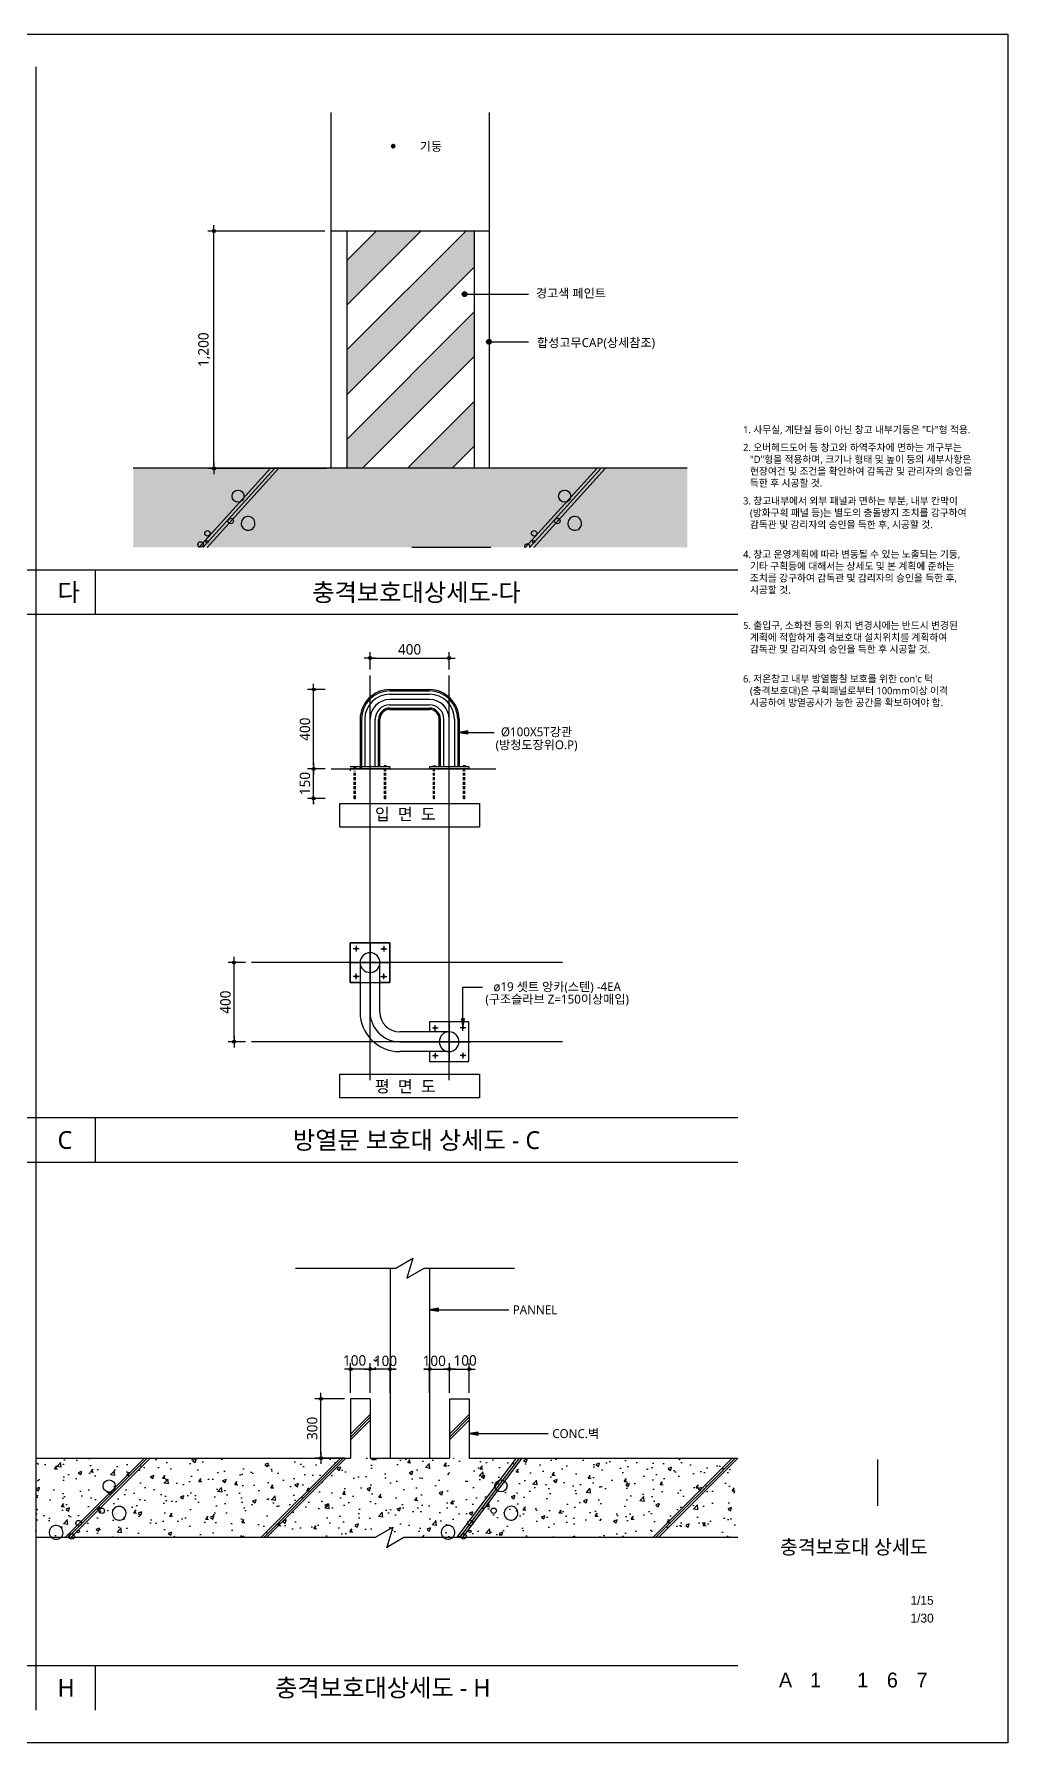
# Model space of a CAD drawing. Header units: millimetres. Extents: x 0 to 323546, y -1160640 to 197746.
# Drawn here: x 7392 to 12315, y -1160640 to -1152000 of the extents above; entities that cross this region are included whole.
import ezdxf
from ezdxf.enums import TextEntityAlignment as Align

# ---------------------------------------------------------------- set-up
doc = ezdxf.new("R2010")
doc.units = ezdxf.units.MM
doc.header["$LTSCALE"] = 1000
doc.header["$MEASUREMENT"] = 0
doc.header["$PDSIZE"] = -10
doc.linetypes.add('CEN', pattern=[62, 60, -1, 0, -1])
doc.linetypes.add('HID', pattern=[2.3, 1.5, -0.8])
doc.layers.get('0').update_dxf_attribs({"linetype": 'CONTINUOUS'})
doc.layers.get('Defpoints').update_dxf_attribs({"color": 171, "linetype": 'CONTINUOUS'})
for name, color, linetype in [('3', 3, 'CONTINUOUS'), ('7DIM', 7, 'CONTINUOUS'), ('AU', 7, 'CONTINUOUS'), ('CEN', 1, 'CEN'), ('CON', 2, 'CONTINUOUS'), ('DIM', 7, 'CONTINUOUS'), ('ELE-3', 6, 'CONTINUOUS'), ('ELE4', 7, 'CONTINUOUS'), ('FIN(패널-200글라스울)', 4, 'CONTINUOUS'), ('HAT', 5, 'CONTINUOUS'), ('HATC1', 254, 'CONTINUOUS'), ('HT', 8, 'CONTINUOUS'), ('LEAD', 7, 'CONTINUOUS'), ('POST', 5, 'CONTINUOUS'), ('TEX', 3, 'CONTINUOUS'), ('TEX-SYM', 3, 'CONTINUOUS'), ('TEXT', 3, 'CONTINUOUS'), ('TEXT-TITLE', 6, 'CONTINUOUS'), ('TEXT-기입', 6, 'CONTINUOUS'), ('WAL', 3, 'CONTINUOUS'), ('WAL-C', 2, 'CONTINUOUS'), ('냉장판넬(PIR)', 5, 'CONTINUOUS'), ('벽체마감', 5, 'CONTINUOUS')]:
    doc.layers.add(name, color=color, linetype=linetype)
doc.styles.add('CGS', font='cgse', dxfattribs={"bigfont": 'cgs'})
doc.styles.add('나눔고딕 Se', font='NanumGothic.ttf')
doc.styles.add('나눔바른고딕', font='NanumBarunGothic.ttf')
doc.dimstyles.new('A1-100', dxfattribs={"dimtxt": 3, "dimasz": 1, "dimexe": 2, "dimexo": 2, "dimgap": 1, "dimtad": 1, "dimdec": 0, "dimzin": 12, "dimdsep": 46, "dimlunit": 6, "dimtxsty": '나눔고딕 Se', "dimblk1": 'DIMDOT', "dimblk2": 'DIMDOT', "dimsah": 1, "dimcen": -1, "dimdle": 2, "dimclrd": 256, "dimclre": 256, "dimclrt": 3, "dimadec": 0, "dimazin": 0, "dimtfac": 1, "dimtdec": 0, "dimtix": 1, "dimtmove": 2, "dimatfit": 3, "dimldrblk": 'DIMDOT', "dimfxl": 1, "dimtvp": 1, "dimtolj": 1, "dimtzin": 12, "dimlwd": -1, "dimlwe": -1, "dimarcsym": 0})
doc.dimstyles.new('A1-150', dxfattribs={"dimtxt": 3, "dimasz": 1, "dimexe": 2, "dimexo": 2, "dimgap": 1, "dimtad": 1, "dimdec": 0, "dimzin": 12, "dimdsep": 46, "dimtxsty": '나눔고딕 Se', "dimblk1": 'DIMDOT', "dimblk2": 'DIMDOT', "dimsah": 1, "dimcen": -1, "dimdle": 2, "dimclrd": 256, "dimclre": 256, "dimclrt": 3, "dimadec": 0, "dimazin": 0, "dimtfac": 1, "dimtdec": 0, "dimtix": 1, "dimtmove": 2, "dimatfit": 3, "dimldrblk": 'DIMDOT', "dimfxl": 1, "dimtvp": 1, "dimtolj": 1, "dimtzin": 12, "dimlwd": -1, "dimlwe": -1, "dimarcsym": 0})

# ---------------------------------------------------------------- blocks, each defined once
blk = doc.blocks.new('DIMDOT')
at = {"color": 0}
blk.add_line((-2, 0), (2, 0), dxfattribs=at)
for radius in [0.5, 0.25]:
    blk.add_circle((0, 0), radius, dxfattribs=at)
blk = doc.blocks.new('*D50')
at = {"layer": 'Defpoints', "color": 0, "transparency": 16777216}
for p in [(8804.5, -1155314.3), (8893.2, -1155314.3), (8893.2, -1155714.3)]:
    blk.add_point(p, dxfattribs=at)
at = {"layer": 'DIM', "transparency": 16777216}
for p, q in [((8863.2, -1155314.3), (8774.5, -1155314.3)), ((8804.5, -1155699.3), (8804.5, -1155329.3)), ((8863.2, -1155714.3), (8774.5, -1155714.3))]:
    blk.add_line(p, q, dxfattribs=at)
at = {"layer": 'DIM', "transparency": 16777216, "xscale": 15, "yscale": 15, "zscale": 15}
for p, rotation in [((8804.5, -1155314.3), 90), ((8804.5, -1155714.3), 270)]:
    blk.add_blockref('DIMDOT', p, dxfattribs=dict(at, rotation=rotation))
at = {"layer": 'DIM', "color": 3, "transparency": 16777216, "insert": (8761.2, -1155514.3), "char_height": 52.5, "attachment_point": 5, "rotation": 90, "style": '나눔고딕 Se'}
blk.add_mtext('\\A1;400', dxfattribs=at)
blk = doc.blocks.new('*D51')
at = {"layer": 'Defpoints', "color": 0, "transparency": 16777216}
for p in [(8804.5, -1155714.3), (8893.2, -1155714.3), (8893.2, -1155864.3)]:
    blk.add_point(p, dxfattribs=at)
at = {"layer": 'DIM', "transparency": 16777216}
for p, q in [((8804.5, -1155699.3), (8804.5, -1155684.3)), ((8863.2, -1155714.3), (8774.5, -1155714.3)), ((8804.5, -1155864.3), (8804.5, -1155714.3)), ((8863.2, -1155864.3), (8774.5, -1155864.3)), ((8804.5, -1155879.3), (8804.5, -1155894.3))]:
    blk.add_line(p, q, dxfattribs=at)
at = {"layer": 'DIM', "transparency": 16777216, "xscale": 15, "yscale": 15, "zscale": 15}
for p, rotation in [((8804.5, -1155714.3), 270), ((8804.5, -1155864.3), 90)]:
    blk.add_blockref('DIMDOT', p, dxfattribs=dict(at, rotation=rotation))
at = {"layer": 'DIM', "color": 3, "transparency": 16777216, "insert": (8761, -1155789.3), "char_height": 52.5, "attachment_point": 5, "rotation": 90, "style": '나눔고딕 Se'}
blk.add_mtext('\\A1;150', dxfattribs=at)
blk = doc.blocks.new('*D52')
at = {"layer": 'Defpoints', "color": 0, "transparency": 16777216}
for p in [(9490.1, -1155154.5), (9090.1, -1155243.1), (9490.1, -1155243.1)]:
    blk.add_point(p, dxfattribs=at)
at = {"layer": 'DIM', "transparency": 16777216}
for p, q in [((9090.1, -1155213.1), (9090.1, -1155124.5)), ((9105.1, -1155154.5), (9475.1, -1155154.5)), ((9490.1, -1155213.1), (9490.1, -1155124.5))]:
    blk.add_line(p, q, dxfattribs=at)
at = {"layer": 'DIM', "transparency": 16777216, "xscale": 15, "yscale": 15, "zscale": 15, "rotation": 180}
blk.add_blockref('DIMDOT', (9090.1, -1155154.5), dxfattribs=at)
at = {"layer": 'DIM', "transparency": 16777216, "xscale": 15, "yscale": 15, "zscale": 15}
blk.add_blockref('DIMDOT', (9490.1, -1155154.5), dxfattribs=at)
at = {"layer": 'DIM', "color": 3, "transparency": 16777216, "insert": (9290.1, -1155111.1), "char_height": 52.5, "attachment_point": 5, "style": '나눔고딕 Se'}
blk.add_mtext('\\A1;400', dxfattribs=at)
blk = doc.blocks.new('*D53')
at = {"layer": 'Defpoints', "color": 0, "transparency": 16777216}
for p in [(8402.7, -1156694.7), (8491.3, -1156694.7), (8491.3, -1157094.7)]:
    blk.add_point(p, dxfattribs=at)
at = {"layer": 'DIM', "transparency": 16777216}
for p, q in [((8461.3, -1156694.7), (8372.7, -1156694.7)), ((8402.7, -1157079.7), (8402.7, -1156709.7)), ((8461.3, -1157094.7), (8372.7, -1157094.7))]:
    blk.add_line(p, q, dxfattribs=at)
at = {"layer": 'DIM', "transparency": 16777216, "xscale": 15, "yscale": 15, "zscale": 15}
for p, rotation in [((8402.7, -1156694.7), 90), ((8402.7, -1157094.7), 270)]:
    blk.add_blockref('DIMDOT', p, dxfattribs=dict(at, rotation=rotation))
at = {"layer": 'DIM', "color": 3, "transparency": 16777216, "insert": (8359.3, -1156894.7), "char_height": 52.5, "attachment_point": 5, "rotation": 90, "style": '나눔고딕 Se'}
blk.add_mtext('\\A1;400', dxfattribs=at)
blk = doc.blocks.new('*D61')
at = {"layer": 'Defpoints', "color": 0, "transparency": 16777216}
for p in [(8300.9, -1152995.4), (8892.4, -1152995.4), (8902.6, -1154195.4)]:
    blk.add_point(p, dxfattribs=at)
at = {"layer": 'DIM', "transparency": 16777216}
for p, q in [((8862.4, -1152995.4), (8270.9, -1152995.4)), ((8300.9, -1154180.4), (8300.9, -1153010.4)), ((8872.6, -1154195.4), (8270.9, -1154195.4))]:
    blk.add_line(p, q, dxfattribs=at)
at = {"layer": 'DIM', "transparency": 16777216, "xscale": 15, "yscale": 15, "zscale": 15}
for p, rotation in [((8300.9, -1152995.4), 90), ((8300.9, -1154195.4), 270)]:
    blk.add_blockref('DIMDOT', p, dxfattribs=dict(at, rotation=rotation))
at = {"layer": 'DIM', "color": 3, "transparency": 16777216, "insert": (8252.3, -1153595.4), "char_height": 52.5, "attachment_point": 5, "rotation": 90, "style": '나눔고딕 Se'}
blk.add_mtext('\\A1;1,200', dxfattribs=at)
blk = doc.blocks.new('note')
at = {"layer": 'TEXT', "style": '나눔바른고딕'}
for s, p in [('1. 사무실, 계단실 등이 아닌 창고 내부기둥은 "다"형 적용.', (704, -1730)), ('2. 오버헤드도어 등 창고와 하역주차에 면하는 개구부는', (704, -4130)), ('현장여건 및 조건을 확인하여 감독관 및 관리자의 승인을', (1632, -7330)), ('"D"형을 적용하며, 크기나 형태 및 높이 등의 세부사항은', (1632, -5730)), ('득한 후 시공할 것.', (1632, -8930)), ('3. 창고내부에서 외부 패널과 면하는 부분, 내부 칸막이', (704, -11330)), ('(방화구획 패널 등)는 별도의 충돌방지 조치를 강구하여', (1632, -12930)), ('감독관 및 감리자의 승인을 득한 후, 시공할 것.', (1632, -14530)), ('4. 창고 운영계획에 따라 변동될 수 있는 노출되는 기둥,', (704, -18530)), ('기타 구획등에 대해서는 상세도 및 본 계획에 준하는', (1632, -20130)), ('시공할 것.', (1632, -23330)), ('조치를 강구하여 감독관 및 감리자의 승인을 득한 후,', (1632, -21730)), ('5. 출입구, 소화전 등의 위치 변경시에는 반드시 변경된', (704, -28130)), ('계획에 적합하게 충격보호대 설치위치를 계획하여', (1632, -29730)), ('감독관 및 감리자의 승인을 득한 후 시공할 것.', (1632, -31330)), ("6. 저온창고 내부 방열뿜칠 보호를 위한 con'c 턱", (704, -35330)), ('(충격보호대)은 구획패널로부터 100mm이상 이격', (1632, -36930)), ('시공하여 방열공사가 능한 공간을 확보하여야 함.', (1632, -38530))]:
    blk.add_text(s, height=960, dxfattribs=at).set_placement(p, align=Align.MIDDLE_LEFT)
blk = doc.blocks.new('*D70')
at = {"layer": 'Defpoints', "color": 0, "transparency": 16777216}
for p in [(9591.6, -1158750), (9491.6, -1158900), (9591.6, -1158900)]:
    blk.add_point(p, dxfattribs=at)
at = {"layer": 'DIM', "transparency": 16777216}
for p, q in [((9491.6, -1158870), (9491.6, -1158720)), ((9506.6, -1158750), (9576.6, -1158750)), ((9591.6, -1158870), (9591.6, -1158720))]:
    blk.add_line(p, q, dxfattribs=at)
at = {"layer": 'DIM', "transparency": 16777216, "xscale": 15, "yscale": 15, "zscale": 15, "rotation": 180}
blk.add_blockref('DIMDOT', (9491.6, -1158750), dxfattribs=at)
at = {"layer": 'DIM', "transparency": 16777216, "xscale": 15, "yscale": 15, "zscale": 15}
blk.add_blockref('DIMDOT', (9591.6, -1158750), dxfattribs=at)
at = {"layer": 'DIM', "color": 3, "transparency": 16777216, "insert": (9571, -1158706.6), "char_height": 52.5, "attachment_point": 5, "style": '나눔고딕 Se'}
blk.add_mtext('\\A1;100', dxfattribs=at)
blk = doc.blocks.new('*D72')
at = {"layer": 'Defpoints', "color": 0, "transparency": 16777216}
for p in [(9491.6, -1158750), (9391.6, -1158900), (9491.6, -1158900)]:
    blk.add_point(p, dxfattribs=at)
at = {"layer": 'DIM', "transparency": 16777216}
for p, q in [((9376.6, -1158750), (9361.6, -1158750)), ((9391.6, -1158870), (9391.6, -1158720)), ((9391.6, -1158750), (9491.6, -1158750)), ((9491.6, -1158870), (9491.6, -1158720)), ((9506.6, -1158750), (9521.6, -1158750))]:
    blk.add_line(p, q, dxfattribs=at)
at = {"layer": 'DIM', "transparency": 16777216, "xscale": 15, "yscale": 15, "zscale": 15}
blk.add_blockref('DIMDOT', (9391.6, -1158750), dxfattribs=at)
at = {"layer": 'DIM', "transparency": 16777216, "xscale": 15, "yscale": 15, "zscale": 15, "rotation": 180}
blk.add_blockref('DIMDOT', (9491.6, -1158750), dxfattribs=at)
at = {"layer": 'DIM', "color": 3, "transparency": 16777216, "insert": (9415, -1158708.8), "char_height": 52.5, "attachment_point": 5, "style": '나눔고딕 Se'}
blk.add_mtext('\\A1;100', dxfattribs=at)
blk = doc.blocks.new('*D74')
at = {"layer": 'Defpoints', "color": 0, "transparency": 16777216}
for p in [(8991.6, -1158750), (8991.6, -1158900), (9091.6, -1158900)]:
    blk.add_point(p, dxfattribs=at)
at = {"layer": 'DIM', "transparency": 16777216}
for p, q in [((8991.6, -1158870), (8991.6, -1158720)), ((9076.6, -1158750), (9006.6, -1158750)), ((9091.6, -1158870), (9091.6, -1158720))]:
    blk.add_line(p, q, dxfattribs=at)
at = {"layer": 'DIM', "transparency": 16777216, "xscale": 15, "yscale": 15, "zscale": 15, "rotation": 180}
blk.add_blockref('DIMDOT', (8991.6, -1158750), dxfattribs=at)
at = {"layer": 'DIM', "transparency": 16777216, "xscale": 15, "yscale": 15, "zscale": 15}
blk.add_blockref('DIMDOT', (9091.6, -1158750), dxfattribs=at)
at = {"layer": 'DIM', "color": 3, "transparency": 16777216, "insert": (9012.2, -1158706.6), "char_height": 52.5, "attachment_point": 5, "style": '나눔고딕 Se'}
blk.add_mtext('\\A1;100', dxfattribs=at)
blk = doc.blocks.new('*D73')
at = {"layer": 'Defpoints', "color": 0, "transparency": 16777216}
for p in [(9091.6, -1158750), (9091.6, -1158900), (9191.6, -1158900)]:
    blk.add_point(p, dxfattribs=at)
at = {"layer": 'DIM', "transparency": 16777216}
for p, q in [((9076.6, -1158750), (9061.6, -1158750)), ((9091.6, -1158870), (9091.6, -1158720)), ((9191.6, -1158750), (9091.6, -1158750)), ((9191.6, -1158870), (9191.6, -1158720)), ((9206.6, -1158750), (9221.6, -1158750))]:
    blk.add_line(p, q, dxfattribs=at)
at = {"layer": 'DIM', "transparency": 16777216, "xscale": 15, "yscale": 15, "zscale": 15}
blk.add_blockref('DIMDOT', (9091.6, -1158750), dxfattribs=at)
at = {"layer": 'DIM', "transparency": 16777216, "xscale": 15, "yscale": 15, "zscale": 15, "rotation": 180}
blk.add_blockref('DIMDOT', (9191.6, -1158750), dxfattribs=at)
at = {"layer": 'DIM', "color": 3, "transparency": 16777216, "insert": (9168.2, -1158708.8), "char_height": 52.5, "attachment_point": 5, "style": '나눔고딕 Se'}
blk.add_mtext('\\A1;100', dxfattribs=at)
blk = doc.blocks.new('*D75')
at = {"layer": 'Defpoints', "color": 0, "transparency": 16777216}
for p in [(8841.6, -1158900), (8991.6, -1158900), (8991.6, -1159200)]:
    blk.add_point(p, dxfattribs=at)
at = {"layer": 'DIM', "transparency": 16777216}
for p, q in [((8961.6, -1158900), (8811.6, -1158900)), ((8841.6, -1159185), (8841.6, -1158915)), ((8961.6, -1159200), (8811.6, -1159200))]:
    blk.add_line(p, q, dxfattribs=at)
at = {"layer": 'DIM', "transparency": 16777216, "xscale": 15, "yscale": 15, "zscale": 15}
for p, rotation in [((8841.6, -1158900), 90), ((8841.6, -1159200), 270)]:
    blk.add_blockref('DIMDOT', p, dxfattribs=dict(at, rotation=rotation))
at = {"layer": 'DIM', "color": 3, "transparency": 16777216, "insert": (8798, -1159050), "char_height": 52.5, "attachment_point": 5, "rotation": 90, "style": '나눔고딕 Se'}
blk.add_mtext('\\A1;300', dxfattribs=at)

msp = doc.modelspace()

# ---------------------------------------------------------------- hatches: boundary and pattern name
h = msp.add_hatch(color=252)
h.paths.add_polyline_path([(8972.44, -1153144.29), (8972.44, -1153370.57), (9347.64, -1152995.37), (9121.36, -1152995.37)])
h.paths.add_polyline_path([(9617.56, -1154083.09), (9617.56, -1153856.81), (9279.01, -1154195.37), (9505.28, -1154195.37)])
h.paths.add_polyline_path([(9617.56, -1153630.54), (9617.56, -1153404.27), (8972.44, -1154049.39), (8972.44, -1154195.37), (9052.73, -1154195.37)])
h.paths.add_polyline_path([(9617.56, -1153177.99), (9617.56, -1152995.37), (9573.91, -1152995.37), (8972.44, -1153596.84), (8972.44, -1153823.11)])
at = {"layer": 'HATC1'}
msp.add_hatch(color=256, dxfattribs=at).paths.add_polyline_path([(10694.13, -1154195.37), (7894.13, -1154195.37), (7894.13, -1154595.37), (10694.13, -1154595.37)])
h = msp.add_hatch(dxfattribs=at)
h.set_pattern_fill('AR-CONC', color=251)
h.set_pattern_definition([(50, (-3031066.65, -2817886.9), (182.184669, -15.9390855), [19.05, -209.55]), (355, (-3031066.65, -2817886.9), (-35.243421, 191.056845), [15.24, -167.640584]), (100.4514447, (-3031051.47, -2817888.22), (146.941247, 175.117752), [16.190009, -178.090245]), (46.1842, (-3031066.65, -2817836.1), (271.079041, -42.042328), [28.575, -314.325]), (96.635558, (-3031044.06, -2817839.6), (237.404134, 247.426125), [24.285023, -267.135608]), (351.184151, (-3031066.65, -2817836.1), (237.404134, 247.426125), [22.859967, -251.459732]), (21, (-3031041.25, -2817848.8), (151.614391, -102.265198), [19.05, -209.55]), (326, (-3031041.25, -2817848.8), (61.802028, 184.187966), [15.24, -167.64]), (71.451445, (-3031028.61, -2817857.32), (213.416419, 81.922769), [16.190009, -178.089938]), (37.5, (-3031066.65, -2817886.895), (3.0886033, 84.5550389), [0, -165.608, 0, -170.18, 0, -168.275]), (7.5, (-3031066.65, -2817886.895), (66.8196625, 100.1805748), [0, -97.028, 0, -161.798, 0, -64.135]), (327.5, (-3031123.29, -2817886.895), (135.5905952, -5.728744), [0, -63.5, 0, -198.12, 0, -262.89]), (317.5, (-3031148.69, -2817886.9), (148.1291814, 25.426491), [0, -82.55, 0, -131.572, 0, -186.69])])
h.paths.add_polyline_path([(10950, -1159200), (7400, -1159200), (7400, -1159600), (9031.79, -1159600), (9205, -1159500), (9186.91, -1159560.3), (9204.76, -1159550), (9174.76, -1159650), (9261.36, -1159600), (10950, -1159600)])
h.paths.add_polyline_path([(9075, -1158760.88), (9175, -1158760.88), (9175, -1158700), (9075, -1158700)])
at = {"layer": 'LEAD'}
for points in [[(9585.12, -1155538.12), (9585.12, -1155523.12), (9540.12, -1155530.62)], [(9567.62, -1156979.74), (9552.62, -1156979.74), (9560.12, -1157024.74)], [(9436.61, -1158457.66), (9436.61, -1158442.66), (9391.61, -1158450.16)], [(9636.61, -1159084.01), (9636.61, -1159069.01), (9591.61, -1159076.51)]]:
    msp.add_hatch(color=256, dxfattribs=at).paths.add_polyline_path(points)
at = {"layer": 'TEX-SYM'}
h = msp.add_hatch(color=7, dxfattribs=at)
edge = h.paths.add_edge_path()
edge.add_arc((9568.49, -1153314.64), 12.17, 0, 360)
h = msp.add_hatch(color=7, dxfattribs=at)
edge = h.paths.add_edge_path()
edge.add_arc((9568.49, -1153314.64), 12.17, 0, 360)
h = msp.add_hatch(color=7, dxfattribs=at)
edge = h.paths.add_edge_path()
edge.add_arc((9691.7, -1153555.66), 12.17, 0, 360)
h = msp.add_hatch(color=7, dxfattribs=at)
edge = h.paths.add_edge_path()
edge.add_arc((9691.7, -1153555.66), 12.17, 0, 360)

# ---------------------------------------------------------------- linework, layer by layer
at = {"ltscale": 0.1}
for p, q in [((7400, -1152165), (7400, -1160475)), ((10950, -1154935), (300, -1154935)), ((10950, -1157705), (300, -1157705)), ((10950, -1157705), (300, -1157705))]:
    msp.add_line(p, q, dxfattribs=at)
at = {"color": 252, "ltscale": 0.1}
for p, q in [((10950, -1154710), (300, -1154710)), ((7700, -1154710), (7700, -1154935)), ((10950, -1157480), (300, -1157480)), ((10950, -1157480), (300, -1157480)), ((7700, -1157480), (7700, -1157705)), ((10950, -1160250), (300, -1160250)), ((7700, -1160250), (7700, -1160475))]:
    msp.add_line(p, q, dxfattribs=at)
msp.add_line((11655.8, -1159207), (11655.8, -1159442.39))
at = {"ltscale": 0.1}
for points in [[(9567.76, -1153314.64), (9890.96, -1153314.64)], [(9690.96, -1153555.66), (9890.96, -1153555.66)], [(9701.5, -1154595.37), (9301.5, -1154595.37)]]:
    msp.add_lwpolyline(points, dxfattribs=at)
for points in [[(8937.07, -1155890.3), (9643.18, -1155890.3), (9643.18, -1156010.3), (8937.07, -1156010.3)], [(8937.07, -1157258.85), (9643.18, -1157258.85), (9643.18, -1157378.85), (8937.07, -1157378.85)]]:
    msp.add_lwpolyline(points, close=True)
for points in [[(8712.63, -1158240.01), (9220.01, -1158240.01), (9306.61, -1158190.01), (9276.61, -1158290.01), (9363.22, -1158240.01), (9820.07, -1158240.01)], [(7400, -1159600), (9118.15, -1159600), (9204.76, -1159550), (9174.76, -1159650), (9261.36, -1159600), (10950, -1159600)]]:
    msp.add_lwpolyline(points)
at = {"layer": '7DIM'}
for p, q in [((9190.12, -1155704.29), (8990.12, -1155704.29)), ((8990.12, -1155714.29), (8990.12, -1155724.29)), ((9190.12, -1155714.29), (8990.12, -1155714.29)), ((9190.12, -1155704.29), (9190.12, -1155714.29)), ((9590.12, -1155704.29), (9390.12, -1155704.29)), ((9390.12, -1155704.29), (9390.12, -1155714.29)), ((9590.12, -1155714.29), (9390.12, -1155714.29)), ((9590.12, -1155704.29), (9590.12, -1155714.29))]:
    msp.add_line(p, q, dxfattribs=at)
at = {"layer": 'AU'}
msp.add_lwpolyline([(9201.3, -1152566.31, 12.01, 12.01, 1), (9213.32, -1152566.31, 12.01, 12.01, 1), (9201.3, -1152566.31, 0, 0, 0), (9207.31, -1152566.31, 0, 0, -0.8333333), (9268.82, -1152566.31, 0, 0, 0.8333333), (9330.33, -1152566.31, 0, 0, 0)], format="xyseb", dxfattribs=at)
at = {"layer": 'CEN'}
for p, q in [((9090.12, -1157288.61), (9090.12, -1155243.15)), ((9490.12, -1157288.61), (9490.12, -1155243.15)), ((10064.11, -1156694.74), (8491.29, -1156694.74)), ((10064.11, -1157094.74), (8491.29, -1157094.74))]:
    msp.add_line(p, q, dxfattribs=at)
at = {"layer": 'CON'}
for p, q in [((9091.61, -1158900), (8991.61, -1158900)), ((8991.61, -1158900), (8991.61, -1159200)), ((9091.61, -1158900), (9091.61, -1159200)), ((9491.61, -1158900), (9591.61, -1158900)), ((9491.61, -1158900), (9491.61, -1159200)), ((9591.61, -1158900), (9591.61, -1159200)), ((7400, -1159200), (8991.61, -1159200)), ((9091.61, -1159200), (9491.61, -1159200)), ((9591.61, -1159200), (10950, -1159200))]:
    msp.add_line(p, q, dxfattribs=at)
at = {"layer": 'Defpoints', "ltscale": 1000}
msp.add_lwpolyline([(0, -1152000), (12315, -1152000), (12315, -1160640), (0, -1160640)], close=True, dxfattribs=at)
at = {"layer": 'ELE-3', "color": 3}
msp.add_line((9692.44, -1152995.37), (8892.44, -1152995.37), dxfattribs=at)
at = {"layer": 'ELE-3'}
msp.add_line((10692.44, -1154195.37), (7892.44, -1154195.37), dxfattribs=at)
at = {"layer": 'ELE-3', "color": 3}
for points in [[(8892.44, -1152395.37), (8892.44, -1152995.37)], [(9692.44, -1152395.37), (9692.44, -1152995.37)], [(8972.44, -1152995.37), (8972.44, -1154195.37)], [(9617.56, -1152995.37), (9617.56, -1154195.37)], [(9692.44, -1152995.37), (9692.44, -1154195.37)]]:
    msp.add_lwpolyline(points, dxfattribs=at)
at = {"layer": 'ELE4', "ltscale": 0.1}
msp.add_line((7700, -1154710), (7700, -1154935), dxfattribs=at)
msp.add_line((7700, -1154710), (7700, -1154935), dxfattribs=at)
at = {"layer": 'FIN(패널-200글라스울)', "ltscale": 0.1}
for p, q in [((9191.61, -1158240.01), (9191.61, -1159200)), ((9391.61, -1158240.01), (9391.61, -1159200))]:
    msp.add_line(p, q, dxfattribs=at)
at = {"layer": 'HAT'}
for p, q in [((9190.12, -1155320.96), (9390.12, -1155320.96)), ((9190.12, -1155337.62), (9390.12, -1155337.62)), ((9390.12, -1155364.29), (9190.12, -1155364.29)), ((9190.12, -1155390.96), (9390.12, -1155390.96)), ((9190.12, -1155407.62), (9390.12, -1155407.62)), ((9046.79, -1155464.29), (9046.79, -1155714.29)), ((9063.46, -1155464.29), (9063.46, -1155704.29)), ((9116.79, -1155704.29), (9116.79, -1155464.29)), ((9133.46, -1155704.29), (9133.46, -1155464.29)), ((9446.79, -1155704.29), (9446.79, -1155464.29)), ((9463.46, -1155704.29), (9463.46, -1155464.29)), ((9516.79, -1155464.29), (9516.79, -1155704.29)), ((9533.46, -1155464.29), (9533.46, -1155704.29))]:
    msp.add_line(p, q, dxfattribs=at)
at = {"layer": 'HAT', "linetype": 'HID'}
for p, q in [((9007.93, -1155710.01), (9008.32, -1155709.29)), ((9007.93, -1155710.01), (9007.93, -1155714.29)), ((9008.32, -1155709.29), (9018.65, -1155709.29)), ((9010.7, -1155710.01), (9010.31, -1155709.29)), ((9010.7, -1155710.01), (9011.1, -1155709.29)), ((9010.7, -1155714.29), (9010.7, -1155710.01)), ((9010.7, -1155713.27), (9010.7, -1155710.49)), ((9016.26, -1155710.01), (9015.87, -1155709.29)), ((9016.26, -1155710.01), (9016.65, -1155709.29)), ((9016.26, -1155714.29), (9016.26, -1155710.01)), ((9016.26, -1155713.27), (9016.26, -1155710.49)), ((9019.04, -1155710.01), (9018.65, -1155709.29)), ((9019.04, -1155710.01), (9019.04, -1155714.29)), ((9161.21, -1155700.01), (9161.6, -1155699.29)), ((9161.21, -1155700.01), (9161.21, -1155704.29)), ((9171.93, -1155699.29), (9161.6, -1155699.29)), ((9163.99, -1155700.01), (9163.6, -1155699.29)), ((9163.99, -1155700.01), (9164.38, -1155699.29)), ((9163.99, -1155704.29), (9163.99, -1155700.01)), ((9163.99, -1155703.27), (9163.99, -1155700.49)), ((9169.54, -1155700.01), (9169.15, -1155699.29)), ((9169.54, -1155700.01), (9169.93, -1155699.29)), ((9169.54, -1155704.29), (9169.54, -1155700.01)), ((9169.54, -1155703.27), (9169.54, -1155700.49)), ((9172.32, -1155700.01), (9171.93, -1155699.29)), ((9172.32, -1155700.01), (9172.32, -1155704.29)), ((9407.93, -1155700.01), (9408.32, -1155699.29)), ((9407.93, -1155700.01), (9407.93, -1155704.29)), ((9408.32, -1155699.29), (9418.65, -1155699.29)), ((9410.7, -1155700.01), (9410.31, -1155699.29)), ((9410.7, -1155700.01), (9411.1, -1155699.29)), ((9410.7, -1155704.29), (9410.7, -1155700.01)), ((9410.7, -1155703.27), (9410.7, -1155700.49)), ((9416.26, -1155700.01), (9415.87, -1155699.29)), ((9416.26, -1155700.01), (9416.65, -1155699.29)), ((9416.26, -1155704.29), (9416.26, -1155700.01)), ((9416.26, -1155703.27), (9416.26, -1155700.49)), ((9419.04, -1155700.01), (9418.65, -1155699.29)), ((9419.04, -1155700.01), (9419.04, -1155704.29)), ((9561.21, -1155700.01), (9561.6, -1155699.29)), ((9561.21, -1155700.01), (9561.21, -1155704.29)), ((9571.93, -1155699.29), (9561.6, -1155699.29)), ((9563.99, -1155700.01), (9563.6, -1155699.29)), ((9563.99, -1155700.01), (9564.38, -1155699.29)), ((9563.99, -1155704.29), (9563.99, -1155700.01)), ((9563.99, -1155703.27), (9563.99, -1155700.49)), ((9569.54, -1155700.01), (9569.15, -1155699.29)), ((9569.54, -1155700.01), (9569.93, -1155699.29)), ((9569.54, -1155704.29), (9569.54, -1155700.01)), ((9569.54, -1155703.27), (9569.54, -1155700.49)), ((9572.32, -1155700.01), (9571.93, -1155699.29)), ((9572.32, -1155700.01), (9572.32, -1155704.29))]:
    msp.add_line(p, q, dxfattribs=at)
at = {"layer": 'HAT', "linetype": 'HID', "ltscale": 0.01}
for p, q in [((9010.27, -1155864.29), (9010.27, -1155724.29)), ((9010.7, -1155864.29), (9010.7, -1155724.29)), ((9016.26, -1155864.29), (9016.26, -1155724.29)), ((9016.7, -1155864.29), (9016.7, -1155724.29)), ((9163.55, -1155864.29), (9163.55, -1155714.29)), ((9163.99, -1155864.29), (9163.99, -1155714.29)), ((9169.54, -1155864.29), (9169.54, -1155714.29)), ((9169.98, -1155864.29), (9169.98, -1155714.29)), ((9410.27, -1155864.29), (9410.27, -1155714.29)), ((9410.7, -1155864.29), (9410.7, -1155714.29)), ((9416.26, -1155864.29), (9416.26, -1155714.29)), ((9416.7, -1155864.29), (9416.7, -1155714.29)), ((9563.55, -1155864.29), (9563.55, -1155714.29)), ((9563.99, -1155864.29), (9563.99, -1155714.29)), ((9569.54, -1155864.29), (9569.54, -1155714.29)), ((9569.98, -1155864.29), (9569.98, -1155714.29)), ((9010.27, -1155864.29), (9016.7, -1155864.29)), ((9163.55, -1155864.29), (9169.98, -1155864.29)), ((9410.27, -1155864.29), (9416.7, -1155864.29)), ((9563.55, -1155864.29), (9569.98, -1155864.29))]:
    msp.add_line(p, q, dxfattribs=at)
at = {"layer": 'HAT'}
for centre, radius, start, end in [((9190.12, -1155464.29), 143.33, 90, 180), ((9190.12, -1155464.29), 126.67, 90, 180), ((9390.12, -1155464.29), 143.33, 0, 90), ((9390.12, -1155464.29), 126.67, 0, 90), ((9190.12, -1155464.29), 100, 90, 180), ((9190.12, -1155464.29), 73.33, 90, 180), ((9190.12, -1155464.29), 56.67, 90, 180), ((9390.12, -1155464.29), 100, 0, 90), ((9390.12, -1155464.29), 73.33, 0, 90), ((9390.12, -1155464.29), 56.67, 0, 90)]:
    msp.add_arc(centre, radius, start, end, dxfattribs=at)
at = {"layer": 'HT'}
for p, q in [((8223.96, -1154595.37), (8586.5, -1154195.37)), ((8245.55, -1154595.37), (8608.09, -1154195.37)), ((8267.15, -1154595.37), (8629.69, -1154195.37)), ((9875.4, -1154595.37), (10237.94, -1154195.37)), ((9897, -1154595.37), (10259.54, -1154195.37)), ((9918.59, -1154595.37), (10281.13, -1154195.37)), ((9091.61, -1158979.49), (8991.61, -1159079.49)), ((9091.61, -1158993.63), (8991.61, -1159093.63)), ((9091.61, -1159007.77), (8991.61, -1159107.77)), ((9591.61, -1158979.49), (9491.61, -1159079.49)), ((9591.61, -1158993.63), (9491.61, -1159093.63)), ((9591.61, -1159007.77), (9491.61, -1159107.77)), ((7550, -1159600), (7949.53, -1159200.47)), ((7564.14, -1159600), (7963.67, -1159200.47)), ((7578.28, -1159600), (7977.81, -1159200.47)), ((8540.57, -1159600), (8940.26, -1159200.31)), ((8554.71, -1159600), (8954.4, -1159200.31)), ((8568.86, -1159600), (8968.54, -1159200.31)), ((9531.14, -1159600), (9830.99, -1159200.16)), ((9545.29, -1159600), (9845.13, -1159200.16)), ((9559.43, -1159600), (9859.27, -1159200.16)), ((10521.72, -1159600), (10921.72, -1159200)), ((10535.86, -1159600), (10935.86, -1159200)), ((10550, -1159600), (10950, -1159200))]:
    msp.add_line(p, q, dxfattribs=at)
for centre, radius in [((8422.92, -1154336.29), 30.52), ((10074.36, -1154336.29), 30.52), ((8385.87, -1154461.57), 13.65), ((10037.32, -1154461.57), 13.65), ((8268.15, -1154523.94), 13.65), ((8266.59, -1154566.12), 6.11), ((9919.6, -1154523.94), 13.65), ((9918.04, -1154566.12), 6.11), ((8233.31, -1154580.33), 13.65), ((7771.04, -1159341.4), 30.52), ((9752.5, -1159341.09), 30.52), ((7734, -1159466.68), 13.65), ((9715.46, -1159466.36), 13.65), ((7616.28, -1159529.04), 13.65), ((7614.72, -1159571.22), 6.11), ((9597.74, -1159528.73), 13.65), ((9596.17, -1159570.91), 6.11), ((7581.44, -1159596.36), 13.65), ((9562.9, -1159596.05), 13.65)]:
    msp.add_circle(centre, radius, dxfattribs=at)
for centre, radius, start, end in [((8473.76, -1154473.97), 34.8, 210.624859, 210.624784), ((10125.21, -1154473.97), 34.8, 210.624859, 210.624784), ((9884.76, -1154591.26), 13.65, 342.488455, 197.511545), ((7821.89, -1159479.07), 34.8, 210.624859, 210.624784), ((9803.35, -1159478.76), 34.8, 210.624859, 210.624784), ((7503.07, -1159575.71), 34.8, 210.624859, 210.624784), ((9484.53, -1159575.4), 34.8, 210.624859, 210.624784)]:
    msp.add_arc(centre, radius, start, end, dxfattribs=at)
at = {"layer": 'LEAD'}
for p, q in [((9540.12, -1155530.62), (9718.2, -1155530.62)), ((9391.61, -1158450.16), (9791.61, -1158450.16)), ((9591.61, -1159076.51), (9991.61, -1159076.51))]:
    msp.add_line(p, q, dxfattribs=at)
for points in [[(9585.12, -1155538.12), (9585.12, -1155523.12), (9540.12, -1155530.62), (9585.12, -1155538.12)], [(9560.12, -1156990.99), (9560.12, -1156819.28), (9659.45, -1156819.28)], [(9567.62, -1156979.74), (9552.62, -1156979.74), (9560.12, -1157024.74), (9567.62, -1156979.74)], [(9436.61, -1158457.66), (9436.61, -1158442.66), (9391.61, -1158450.16), (9436.61, -1158457.66)], [(9636.61, -1159084.01), (9636.61, -1159069.01), (9591.61, -1159076.51), (9636.61, -1159084.01)]]:
    msp.add_lwpolyline(points, dxfattribs=at)
at = {"layer": 'POST', "color": 4}
for p, q in [((9034.62, -1156624.74), (9005.62, -1156624.74)), ((9034.62, -1156624.74), (9005.62, -1156624.74)), ((9020.12, -1156610.24), (9020.12, -1156639.24)), ((9020.12, -1156610.24), (9020.12, -1156639.24)), ((9145.62, -1156624.74), (9174.62, -1156624.74)), ((9145.62, -1156624.74), (9174.62, -1156624.74)), ((9160.12, -1156610.24), (9160.12, -1156639.24)), ((9160.12, -1156610.24), (9160.12, -1156639.24)), ((9034.62, -1156764.74), (9005.62, -1156764.74)), ((9034.62, -1156764.74), (9005.62, -1156764.74)), ((9020.12, -1156779.24), (9020.12, -1156750.24)), ((9020.12, -1156779.24), (9020.12, -1156750.24)), ((9145.62, -1156764.74), (9174.62, -1156764.74)), ((9145.62, -1156764.74), (9174.62, -1156764.74)), ((9160.12, -1156779.24), (9160.12, -1156750.24)), ((9160.12, -1156779.24), (9160.12, -1156750.24)), ((9405.62, -1157024.74), (9434.62, -1157024.74)), ((9420.12, -1157039.24), (9420.12, -1157010.24)), ((9574.62, -1157024.74), (9545.62, -1157024.74)), ((9560.12, -1157039.24), (9560.12, -1157010.24)), ((9420.12, -1157150.24), (9420.12, -1157179.24)), ((9560.12, -1157150.24), (9560.12, -1157179.24)), ((9405.62, -1157164.74), (9434.62, -1157164.74)), ((9574.62, -1157164.74), (9545.62, -1157164.74))]:
    msp.add_line(p, q, dxfattribs=at)
at = {"layer": 'POST', "color": 1}
for p, q in [((9090.12, -1156594.74), (9090.12, -1156944.74)), ((9090.12, -1156594.74), (9090.12, -1156794.74)), ((9190.12, -1156694.74), (8990.12, -1156694.74)), ((8990.12, -1156694.74), (9190.12, -1156694.74)), ((9490.12, -1156994.74), (9490.12, -1157194.74)), ((9240.12, -1157094.74), (9597.91, -1157094.74))]:
    msp.add_line(p, q, dxfattribs=at)
at = {"layer": 'POST', "color": 6}
for p, q in [((9040.12, -1156694.74), (9040.12, -1156944.74)), ((9140.12, -1156944.74), (9140.12, -1156694.74)), ((9490.12, -1157044.74), (9240.12, -1157044.74)), ((9490.12, -1157144.74), (9240.12, -1157144.74))]:
    msp.add_line(p, q, dxfattribs=at)
for points in [[(9040.12, -1156794.74), (8990.12, -1156794.74), (8990.12, -1156594.74), (9190.12, -1156594.74), (9190.12, -1156794.74), (9140.12, -1156794.74)], [(9190.12, -1156794.74), (9190.12, -1156794.74), (9190.12, -1156594.74), (8990.12, -1156594.74), (8990.12, -1156794.74), (9190.12, -1156794.74)], [(9390.12, -1157144.74), (9390.12, -1157194.74), (9590.12, -1157194.74), (9590.12, -1156994.74), (9390.12, -1156994.74), (9390.12, -1157044.74)]]:
    msp.add_lwpolyline(points, dxfattribs=at)
at = {"layer": 'POST', "color": 4}
for centre in [(9020.12, -1156624.74), (9020.12, -1156624.74), (9160.12, -1156624.74), (9160.12, -1156624.74), (9020.12, -1156764.74), (9020.12, -1156764.74), (9160.12, -1156764.74), (9160.12, -1156764.74), (9420.12, -1157024.74), (9560.12, -1157024.74), (9420.12, -1157164.74), (9560.12, -1157164.74)]:
    msp.add_circle(centre, 4.5, dxfattribs=at)
at = {"layer": 'POST', "color": 6}
for centre, radius, start, end in [((9090.12, -1156694.74), 50, 0, 180), ((9090.12, -1156694.74), 50, 0, 180), ((9090.12, -1156694.74), 50, 180, 0), ((9090.12, -1156694.74), 50, 180, 0), ((9240.12, -1156944.74), 200, 180, 270), ((9240.12, -1156944.74), 100, 180, 270), ((9490.12, -1157094.74), 50, 90, 270), ((9490.12, -1157094.74), 50, 270, 90)]:
    msp.add_arc(centre, radius, start, end, dxfattribs=at)
at = {"layer": 'POST', "color": 1}
msp.add_arc((9240.12, -1156944.74), 150, 180, 270, dxfattribs=at)
at = {"layer": 'TEX-SYM', "color": 7}
for centre in [(9568.49, -1153314.64), (9568.49, -1153314.64), (9691.7, -1153555.66), (9691.7, -1153555.66)]:
    msp.add_circle(centre, 12.17, dxfattribs=at)
at = {"layer": 'WAL'}
for p, q in [((8892.44, -1152995.37), (8892.44, -1154195.37)), ((8893.18, -1155714.29), (9726.97, -1155714.29))]:
    msp.add_line(p, q, dxfattribs=at)
at = {"layer": 'WAL-C'}
msp.add_line((10694.13, -1154195.37), (7894.13, -1154195.37), dxfattribs=at)
at = {"layer": '냉장판넬(PIR)'}
for p, q in [((9190.12, -1155314.29), (9390.12, -1155314.29)), ((9190.12, -1155414.29), (9390.12, -1155414.29)), ((9040.12, -1155464.29), (9040.12, -1155714.29)), ((9140.12, -1155704.29), (9140.12, -1155464.29)), ((9440.12, -1155704.29), (9440.12, -1155464.29)), ((9540.12, -1155464.29), (9540.12, -1155704.29))]:
    msp.add_line(p, q, dxfattribs=at)
for centre, radius, start, end in [((9190.12, -1155464.29), 150, 90, 180), ((9390.12, -1155464.29), 150, 0, 90), ((9390.12, -1155464.29), 150, 0, 90), ((9190.12, -1155464.29), 50, 90, 180), ((9390.12, -1155464.29), 50, 0, 90), ((9390.12, -1155464.29), 50, 0, 90)]:
    msp.add_arc(centre, radius, start, end, dxfattribs=at)
at = {"layer": '벽체마감', "color": 8, "ltscale": 3}
for p, q in [((9573.91, -1152995.37), (8972.44, -1153596.84)), ((9347.64, -1152995.37), (8972.44, -1153370.57)), ((9121.36, -1152995.37), (8972.44, -1153144.29)), ((9617.56, -1153177.99), (8972.44, -1153823.11)), ((9617.56, -1153404.27), (8972.44, -1154049.39)), ((9617.56, -1153630.54), (9052.73, -1154195.37)), ((9617.56, -1153856.81), (9279.01, -1154195.37)), ((9617.56, -1154083.09), (9505.28, -1154195.37))]:
    msp.add_line(p, q, dxfattribs=at)

# ---------------------------------------------------------------- block references
at = {"xscale": 0.0375, "yscale": 0.0375, "zscale": 0.0375}
msp.add_blockref('note', (10950, -1153935), dxfattribs=at)

# ---------------------------------------------------------------- texts
at = {"layer": '3', "style": '나눔바른고딕'}
for s, p in [('기둥', (9341.65, -1152567.59)), ('경고색 페인트', (9928.94, -1153309.61)), ('합성고무CAP(상세참조)', (9934.51, -1153559.67)), ('PANNEL', (9811.61, -1158450.16)), ('CONC.벽', (10011.61, -1159076.51))]:
    msp.add_text(s, height=45, dxfattribs=at).set_placement(p, align=Align.MIDDLE_LEFT)
for s, p in [('Ø100X5T강관', (9932.23, -1155550.41)), ('(방청도장위O.P)', (9932.23, -1155616.01)), ('ø19 셋트 앙카(스텐) -4EA', (10036.48, -1156839.06)), ('(구조슬라브 Z=150이상매입)', (10036.48, -1156901.97))]:
    msp.add_text(s, height=45, dxfattribs=at).set_placement(p, align=Align.CENTER)
at = {"layer": 'TEX', "style": '나눔바른고딕'}
for s, height, p in [('다', 90, (7510.32, -1154866.76)), ('입  면  도', 60, (9114.81, -1155974.5)), ('평  면  도', 60, (9114.81, -1157350.55)), ('C', 90, (7510.32, -1157636.76)), ('H', 90, (7510.32, -1160406.76)), ('충격보호대상세도 - H', 90, (8609.96, -1160406.47))]:
    msp.add_text(s, height=height, dxfattribs=at).set_placement(p)
for s, p in [('충격보호대상세도-다', (9325, -1154822.5)), ('방열문 보호대 상세도 - C', (9325, -1157592.5))]:
    msp.add_text(s, height=90, dxfattribs=at).set_placement(p, align=Align.MIDDLE_CENTER)
at = {"layer": 'TEXT-TITLE', "style": '나눔바른고딕'}
msp.add_text('충격보호대 상세도', height=72, dxfattribs=at).set_placement((11536.16, -1159650), align=Align.MIDDLE_CENTER)
at = {"layer": 'TEXT-기입', "style": 'CGS'}
for s, p in [('1/15', (11823.06, -1159955.38)), ('1/30', (11823.06, -1160045.38))]:
    msp.add_text(s, height=45, dxfattribs=at).set_placement(p, align=Align.BOTTOM_LEFT)
for s, p in [('A', (11191.16, -1160322.32)), ('1', (11343.05, -1160322.32)), ('1', (11581.16, -1160322.32)), ('6', (11731.16, -1160322.32)), ('7', (11881.16, -1160322.32))]:
    msp.add_text(s, height=75, dxfattribs=at).set_placement(p, align=Align.MIDDLE_CENTER)

# ---------------------------------------------------------------- dimensions: what is measured, and where the dimension line sits
at = {"layer": 'DIM'}
for base, p1, p2, angle, dimstyle, picture, middle in [((8300.92, -1152995.37), (8902.62, -1154195.37), (8892.44, -1152995.37), 270, 'A1-100', '*D61', (8252.28, -1153595.37)), ((8804.55, -1155314.29), (8893.18, -1155714.29), (8893.18, -1155314.29), 90, 'A1-150', '*D50', (8761.16, -1155514.29)), ((8804.55, -1155714.29), (8893.18, -1155864.29), (8893.18, -1155714.29), 90, 'A1-150', '*D51', (8761.04, -1155789.29)), ((8402.66, -1156694.74), (8491.29, -1157094.74), (8491.29, -1156694.74), 90, 'A1-150', '*D53', (8359.27, -1156894.74)), ((8841.61, -1158900), (8991.61, -1159200), (8991.61, -1158900), 90, 'A1-150', '*D75', (8798, -1159050))]:
    dim = msp.add_linear_dim(base=base, p1=p1, p2=p2, angle=angle, dimstyle=dimstyle, override={"dimscale": 15, "dimtxt": 3.5}, dxfattribs=at)
    dim.commit()
    dim.dimension.update_dxf_attribs({"geometry": picture, "text_midpoint": middle})
dim = msp.add_linear_dim(base=(9490.12, -1155154.51), p1=(9090.12, -1155243.15), p2=(9490.12, -1155243.15), dimstyle='A1-150', override={"dimscale": 15, "dimtxt": 3.5}, dxfattribs=at)
dim.commit()
dim.dimension.update_dxf_attribs({"geometry": '*D52', "text_midpoint": (9290.12, -1155111.12)})
for base, p1, p2, picture, middle in [((8991.61, -1158750), (9091.61, -1158900), (8991.61, -1158900), '*D74', (9012.19, -1158706.61)), ((9091.61, -1158750), (9191.61, -1158900), (9091.61, -1158900), '*D73', (9168.24, -1158708.75))]:
    dim = msp.add_linear_dim(base=base, p1=p1, p2=p2, angle=180, dimstyle='A1-150', override={"dimscale": 15, "dimtxt": 3.5}, dxfattribs=at)
    dim.commit()
    dim.dimension.update_dxf_attribs({"geometry": picture, "text_midpoint": middle, "dimtype": 160})
for base, p1, p2, picture, middle in [((9491.61, -1158750), (9391.61, -1158900), (9491.61, -1158900), '*D72', (9414.99, -1158708.75)), ((9591.61, -1158750), (9491.61, -1158900), (9591.61, -1158900), '*D70', (9571.04, -1158706.61))]:
    dim = msp.add_linear_dim(base=base, p1=p1, p2=p2, dimstyle='A1-150', override={"dimscale": 15, "dimtxt": 3.5}, dxfattribs=at)
    dim.commit()
    dim.dimension.update_dxf_attribs({"geometry": picture, "text_midpoint": middle, "dimtype": 160})

doc.saveas('drawing.dxf')
